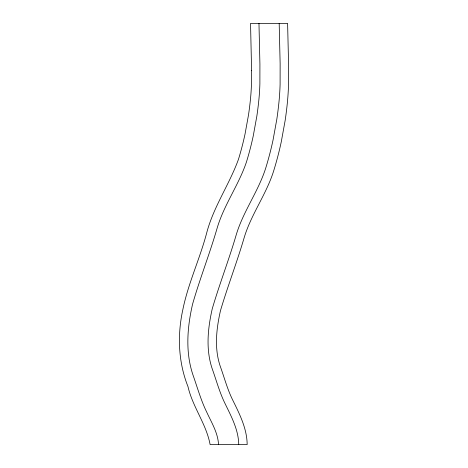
<?xml version="1.0" encoding="UTF-8"?>
<svg xmlns="http://www.w3.org/2000/svg" width="468" height="468" viewBox="0 0 468 468"><rect width="100%" height="100%" fill="white"/><g stroke="black" fill="none" stroke-linecap="round" stroke-linejoin="round"><path stroke-width="0.7" d="M238.75 444.6C238.516 429.682 231.192 416.268 224.856 403.17C219.802 392.798 216.707 381.642 212.917 370.779C205.493 350.825 207.646 329.074 212.261 308.757C219.469 284.152 228.782 260.19 236.012 235.568C242.927 211.706 258.365 191.535 265.783 167.901A328.121 328.121 0 0 0 273.037 140.084L276.822 119.246A348.549 348.549 0 0 0 278.612 105.364A252.544 252.544 0 0 0 280.098 84.357L280.133 63.63L279.185 23.4M218.533 444.594C217.971 432.76 211.413 422.399 206.616 411.893C201.152 400.678 197.707 388.656 193.647 376.898C185.135 353.48 187.077 327.98 192.582 304.13C199.824 278.852 209.483 254.317 216.871 229.063C223.61 205.335 238.68 185.205 246.466 161.946A307.903 307.903 0 0 0 253.264 135.843L256.827 116.251A328.413 328.413 0 0 0 258.517 103.176A232.421 232.421 0 0 0 259.886 83.749L259.921 64.04L258.968 23.4M251.591 70.721L251.468 83.497A224.037 224.037 0 0 1 250.14 102.264A320.024 320.024 0 0 1 248.496 115.005L245.033 134.076A299.479 299.479 0 0 1 238.417 159.465C229.261 184.702 213.326 207.084 206.581 233.345C199.725 259.149 188.124 283.532 182.818 309.74C177.249 335.234 178.267 362.168 187.972 386.562C192.617 406.944 206.388 424.137 210.109 444.594L247.174 444.6C247.005 428.419 239.435 413.724 232.456 399.537C227.577 389.516 224.622 378.717 220.949 368.228C213.975 349.713 216.222 329.53 220.463 310.688C227.659 286.357 236.82 262.636 243.992 238.282C250.988 214.367 266.555 194.161 273.833 170.381A336.545 336.545 0 0 0 281.268 141.851L285.152 120.492A356.938 356.938 0 0 0 286.989 106.277A260.933 260.933 0 0 0 288.516 84.609L288.557 63.461L287.609 23.4L250.544 23.4L251.591 70.721"/></g></svg>
